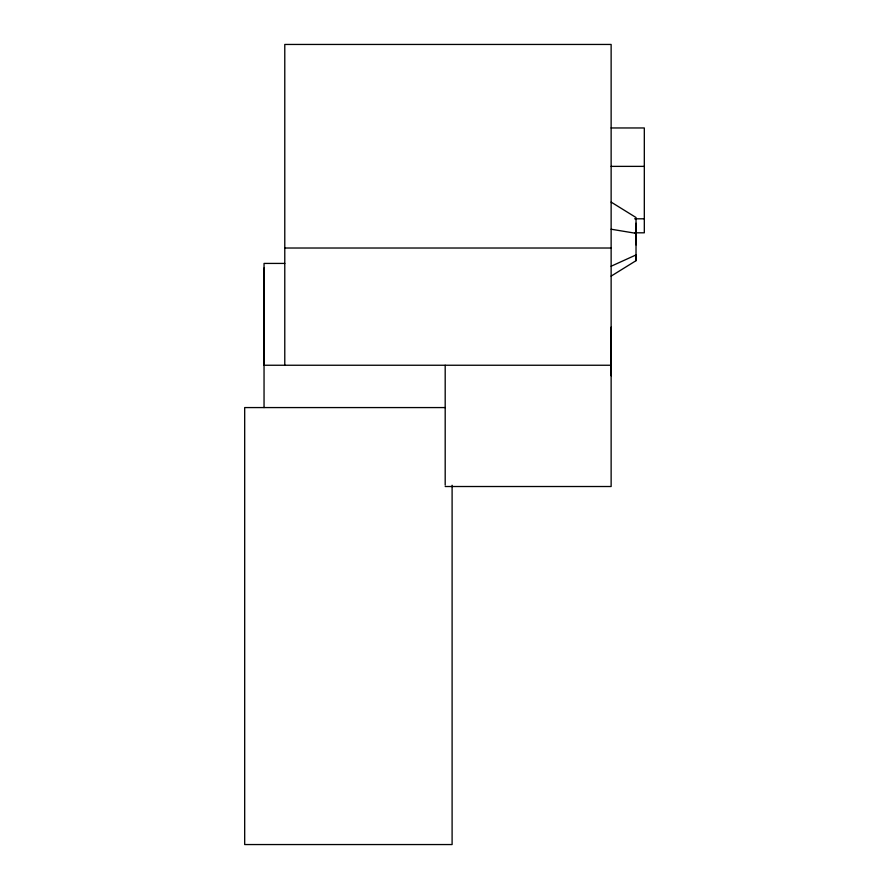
<?xml version="1.0" encoding="UTF-8"?>
<svg xmlns="http://www.w3.org/2000/svg" width="889" height="889" viewBox="0 0 889 889"><rect width="100%" height="100%" fill="white"/><g stroke="black" fill="none" stroke-linecap="round" stroke-linejoin="round"><path stroke-width="1.33" d="M264.044 407.573L264.044 268.034M445.189 485.138L445.189 365.246M611.132 375.747L611.132 327.13M611.132 276.112L636.024 260.688L636.024 254.932L611.132 266.233M636.024 244.875L636.024 223.283M611.132 127.96L644.314 127.96L644.314 232.807L634.635 232.807M611.132 166.376L644.314 166.376M634.635 218.805L644.314 218.805M284.78 248.02L611.132 248.02M284.78 263.422L264.044 263.422L264.044 365.246L611.132 365.246M445.189 407.573L244.686 407.573L244.686 844.55L452.101 844.55L452.101 485.261M445.189 486.516L611.132 486.516L611.132 44.45L284.78 44.45L284.78 365.246M611.132 229.218L636.024 233.34M611.132 202.103L636.024 217.516L636.024 260.688"/></g></svg>
